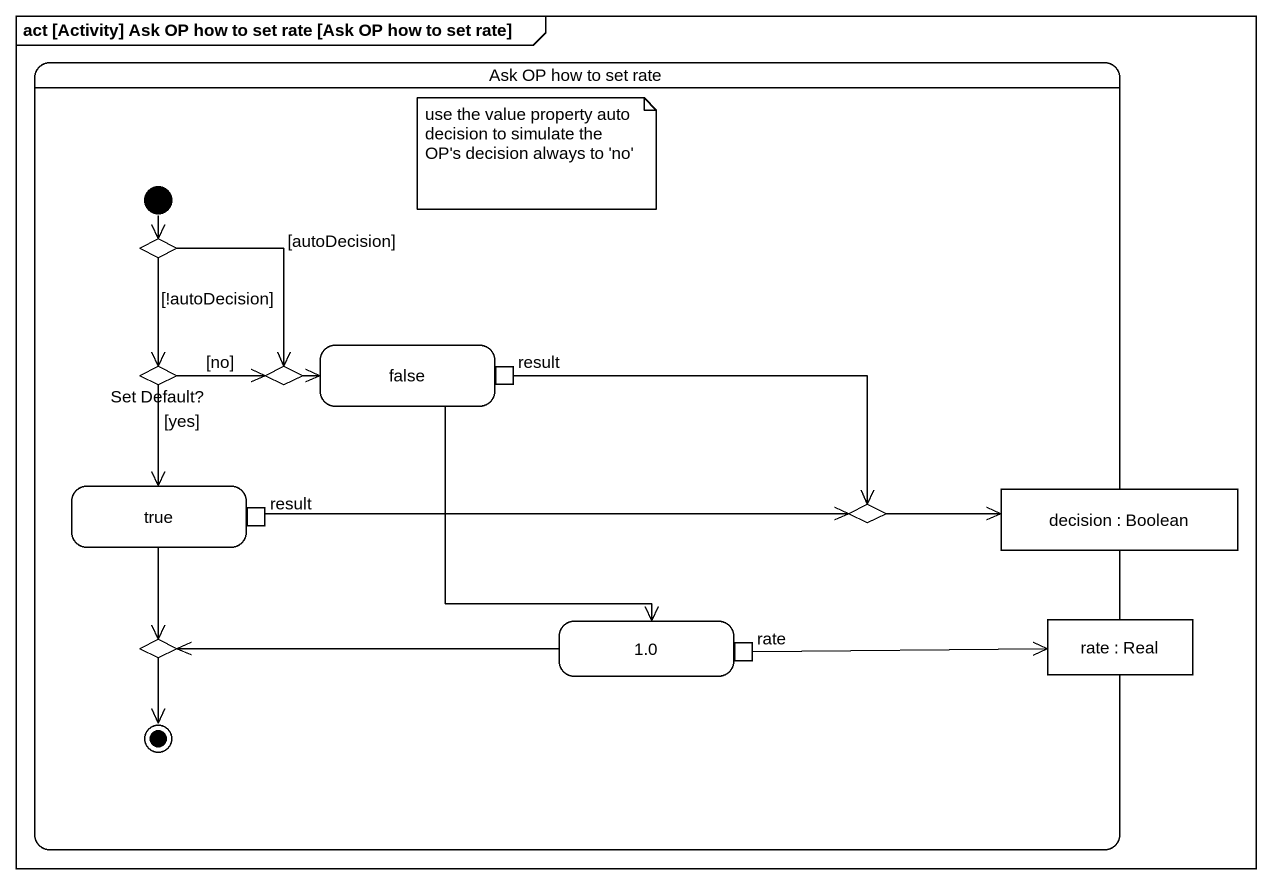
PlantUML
@startuml
mainframe act [Activity] Ask OP how to set rate [Ask OP how to set rate]
hide empty description
state "Ask OP how to set rate" as Ask_OP_how_to_set_rate {
  state choice1 <<choice>>
  state "Set Default?" as Set_Default <<choice>>
  state choice2 <<choice>>
  state false {
    state result <<outputPin>>
  }
  state true {
    state "result" as result_2 <<outputPin>>
  }
  state choice3 <<choice>>
  state "decision : Boolean" as decision <<object>>
  state choice4 <<choice>>
  state "1.0" as s1_0 {
    state rate <<outputPin>>
  }
  state "rate : Real" as rate_2 <<object>>
  [*] --> choice1
  choice4 --> [*]
}
choice1 --> Set_Default : [!autoDecision]
choice1 --> choice2 : [autoDecision]
Set_Default -right-> choice2 : [no]
Set_Default --> true : [yes]
choice2 -right-> false
false --> s1_0
result -right-> choice3
true --> choice4
result_2 -right-> choice3
choice3 -right-> decision
s1_0 -left-> choice4
rate -right-> rate_2
note as N1
  use the value property auto decision to simulate the OP's decision always to 'no'
end note
@enduml
